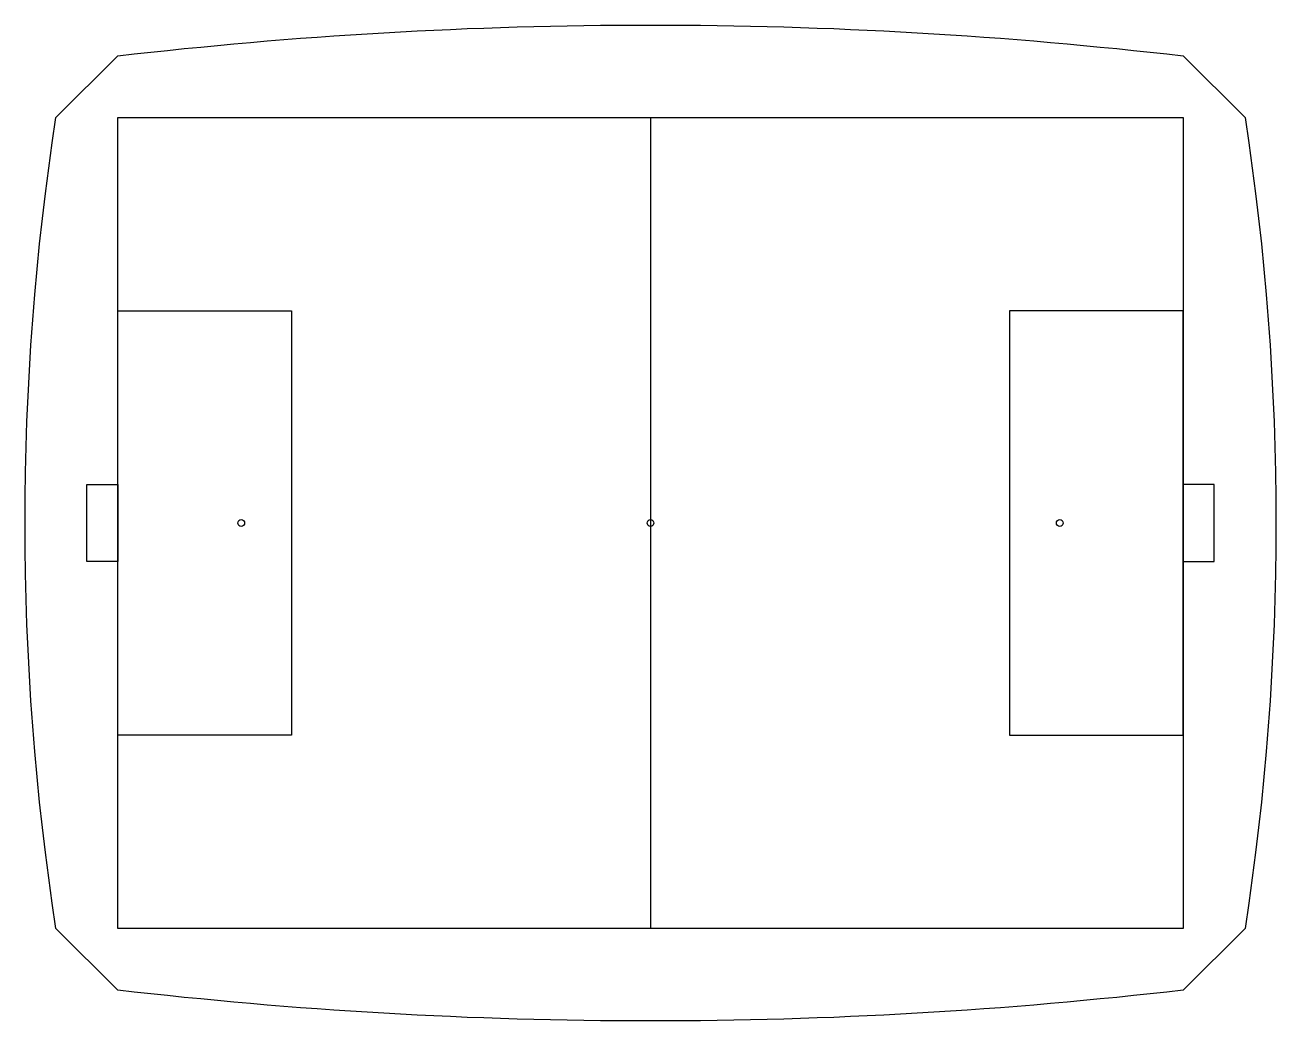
# Model space of a CAD drawing. Header units: metres. Extents: x -6 to 75, y -6 to 58.5.
import ezdxf

# ---------------------------------------------------------------- set-up
doc = ezdxf.new("R2010")
doc.units = ezdxf.units.M

msp = doc.modelspace()

# ---------------------------------------------------------------- linework, layer by layer
for p, q in [((34.5, 52.5), (34.5, 0)), ((69, 26.25), (69, 15)), ((69, 12.5), (69, 1.25))]:
    msp.add_line(p, q)
at = {"flags": 128}
msp.add_lwpolyline([(69, 56.5), (73, 52.5, -0.07619), (73, 0), (69, -4, -0.057971), (0, -4), (-4, 0, -0.07619), (-4, 52.5), (0, 56.5, -0.057971), (69, 56.5)], format="xyb", dxfattribs=at)
for points in [[(69, 52.5), (69, 0), (0, 0), (0, 52.5), (69, 52.5)], [(11.25, 40), (11.25, 12.5), (0, 12.5), (0, 40), (11.25, 40)], [(57.75, 40), (57.75, 12.5), (69, 12.5), (69, 40), (57.75, 40)], [(0, 28.75), (0, 23.75), (-2, 23.75), (-2, 28.75), (0, 28.75)], [(69, 28.75), (69, 23.75), (71, 23.75), (71, 28.75), (69, 28.75)]]:
    msp.add_lwpolyline(points, close=True, dxfattribs=at)
for centre in [(8, 26.25), (34.5, 26.25), (61, 26.25)]:
    msp.add_circle(centre, 0.22)

doc.saveas('drawing.dxf')
